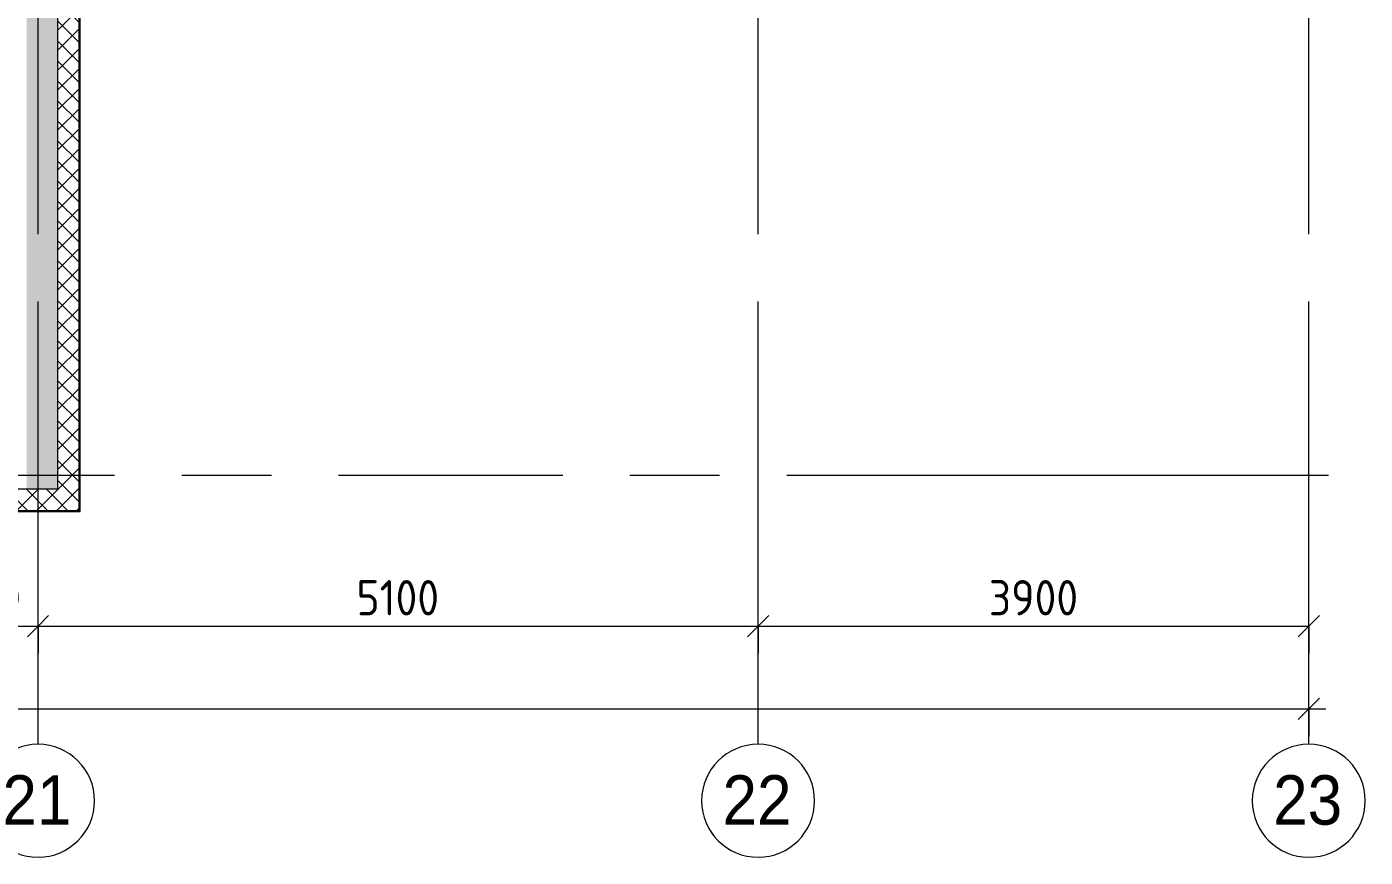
# Model space of a CAD drawing. Header units: millimetres. Extents: x 35092 to 251863, y -8553 to 29549.
# Drawn here: x 75480 to 84960, y -2706 to 3174 of the extents above; entities that cross this region are included whole.
import ezdxf

# ---------------------------------------------------------------- set-up
doc = ezdxf.new("R2010")
doc.units = ezdxf.units.MM
doc.linetypes.add('Осевая', pattern=[3175, 635, -476.25, 1587.5, -476.25])
for name, color, linetype, lineweight in [('A-ANNO-DIMS', 7, 'Continuous', 9), ('A-ANNO-DIMS-100', 7, 'Continuous', 9), ('A-WALL', 7, 'Continuous', 9), ('I-WALL', 7, 'Continuous', 9), ('Оси', 7, 'Continuous', 9), ('Оси-1', 7, 'Continuous', 20), ('Оси-2', 7, 'Осевая', 9)]:
    doc.layers.add(name, color=color, linetype=linetype, lineweight=lineweight)
doc.layers.add('A-WALL-FNSH-1', color=9, linetype='Continuous', lineweight=9, true_color=0x808080)
doc.styles.add('Arial', font='arial.ttf', dxfattribs={"width": 0.9, "height": 350})
doc.styles.add('ISOCPEUR', font='isocpeur.ttf', dxfattribs={"width": 0.9, "height": 250})
doc.dimstyles.new('ISO-2_5_0_9К_БОЛЬШОЙ', dxfattribs={"dimscale": 304.8, "dimtxt": 248.995294, "dimasz": 0.492126, "dimexe": 0.393701, "dimexo": 0.984252, "dimgap": 0, "dimtad": 1, "dimdec": 0, "dimrnd": 10, "dimzin": 0, "dimdsep": 46, "dimtxsty": 'ISOCPEUR', "dimblk1": 'OBLIQUE', "dimblk2": 'OBLIQUE', "dimsah": 1, "dimcen": 0.09, "dimdle": 0.393701, "dimazin": 0, "dimtfac": 1, "dimtdec": 4, "dimtix": 1, "dimtmove": 0, "dimatfit": 3, "dimfxl": 1, "dimtvp": 1, "dimtolj": 1, "dimtzin": 0, "dimarcsym": 2})
pattern_1 = [(45, (0, 0), (-70.71068, 70.71068), []), (135, (0, 0), (-70.71068, -70.71068), [])]

# ---------------------------------------------------------------- blocks, each defined once
blk = doc.blocks.new('Ось сетки - D8-29747960-План расстановки мебели и оборудования 2 этажа в осях 12-23')
at = {"layer": 'Оси-1'}
for start, end in [(360, 180), (180, 360)]:
    blk.add_arc((0, 0), 4, start, end, dxfattribs=at)
blk = doc.blocks.new('DIMBLOCK29-План расстановки мебели и оборудования 2 этажа в осях 12-23')
at = {"layer": 'A-ANNO-DIMS-100'}
for p, q in [((74860, -1264.4), (74860, -950.4)), ((75560, -1264.4), (75560, -950.4)), ((74860, -1070.4), (75560, -1070.4)), ((74860, -1070.4), (74860, -1264.4)), ((75560, -1070.4), (75560, -1264.4))]:
    blk.add_line(p, q, dxfattribs=at)
at = {"layer": 'A-ANNO-DIMS-100', "lineweight": 20}
for p, q in [((74860, -1070.4), (74935, -995.4)), ((75560, -1070.4), (75635, -995.4)), ((74860, -1070.4), (74785, -1145.4)), ((75560, -1070.4), (75485, -1145.4))]:
    blk.add_line(p, q, dxfattribs=at)
at = {"layer": 'A-ANNO-DIMS-100', "color": 0, "insert": (74973, -743.8), "char_height": 250, "width": 568.858, "attachment_point": 1, "line_spacing_factor": 1.149209, "style": 'ISOCPEUR'}
blk.add_mtext('700', dxfattribs=at)
blk = doc.blocks.new('_Oblique')
at = {"color": 0, "linetype": 'ByBlock', "lineweight": -2}
blk.add_line((-0.5, -0.5), (0.5, 0.5), dxfattribs=at)
blk = doc.blocks.new('DIMBLOCK30-План расстановки мебели и оборудования 2 этажа в осях 12-23')
at = {"layer": 'A-ANNO-DIMS-100'}
for p, q in [((75560, -1264.4), (75560, -950.4)), ((80660, -1264.4), (80660, -950.4)), ((75560, -1070.4), (80660, -1070.4)), ((75560, -1070.4), (75560, -1264.4)), ((80660, -1070.4), (80660, -1264.4))]:
    blk.add_line(p, q, dxfattribs=at)
at = {"layer": 'A-ANNO-DIMS-100', "lineweight": 20}
for p, q in [((75560, -1070.4), (75635, -995.4)), ((80660, -1070.4), (80735, -995.4)), ((75560, -1070.4), (75485, -1145.4)), ((80660, -1070.4), (80585, -1145.4))]:
    blk.add_line(p, q, dxfattribs=at)
at = {"layer": 'A-ANNO-DIMS-100', "color": 0, "insert": (77815.5, -743.8), "char_height": 250, "width": 706.764, "attachment_point": 1, "line_spacing_factor": 1.149209, "style": 'ISOCPEUR'}
blk.add_mtext('5100', dxfattribs=at)
blk = doc.blocks.new('DIMBLOCK31-План расстановки мебели и оборудования 2 этажа в осях 12-23')
at = {"layer": 'A-ANNO-DIMS-100'}
for p, q in [((80660, -1264.4), (80660, -950.4)), ((84560, -1264.4), (84560, -950.4)), ((80660, -1070.4), (84560, -1070.4)), ((80660, -1070.4), (80660, -1264.4)), ((84560, -1070.4), (84560, -1264.4))]:
    blk.add_line(p, q, dxfattribs=at)
at = {"layer": 'A-ANNO-DIMS-100', "lineweight": 20}
for p, q in [((80660, -1070.4), (80735, -995.4)), ((84560, -1070.4), (84635, -995.4)), ((80660, -1070.4), (80585, -1145.4)), ((84560, -1070.4), (84485, -1145.4))]:
    blk.add_line(p, q, dxfattribs=at)
at = {"layer": 'A-ANNO-DIMS-100', "color": 0, "insert": (82294, -743.8), "char_height": 250, "width": 758.478, "attachment_point": 1, "line_spacing_factor": 1.149209, "style": 'ISOCPEUR'}
blk.add_mtext('3900', dxfattribs=at)
blk = doc.blocks.new('DIMBLOCK32-План расстановки мебели и оборудования 2 этажа в осях 12-23')
at = {"layer": 'A-ANNO-DIMS-100'}
for p, q in [((38310, -1849), (38310, -1535.1)), ((84560, -1849), (84560, -1535.1)), ((38190, -1655.1), (84680, -1655.1)), ((38310, -1655.1), (38310, -1849)), ((84560, -1655.1), (84560, -1849))]:
    blk.add_line(p, q, dxfattribs=at)
at = {"layer": 'A-ANNO-DIMS-100', "lineweight": 20}
for p, q in [((38310, -1655.1), (38385, -1580.1)), ((84560, -1655.1), (84635, -1580.1)), ((38310, -1655.1), (38235, -1730.1)), ((84560, -1655.1), (84485, -1730.1))]:
    blk.add_line(p, q, dxfattribs=at)
at = {"layer": 'A-ANNO-DIMS-100', "color": 0, "insert": (61028, -1328.5), "char_height": 250, "width": 976.828, "attachment_point": 1, "line_spacing_factor": 1.149209, "style": 'ISOCPEUR'}
blk.add_mtext('46250', dxfattribs=at)

msp = doc.modelspace()

# ---------------------------------------------------------------- hatches: boundary and pattern name
at = {"layer": 'A-WALL'}
h = msp.add_hatch(dxfattribs=at)
h.set_pattern_fill('FP_21', color=256, style=0, pattern_type=2)
h.set_pattern_definition(pattern_1)
h.paths.add_polyline_path([(75850, -250), (75850, 3320), (75700, 3320), (75700, -250)])
h = msp.add_hatch(dxfattribs=at)
h.set_pattern_fill('FP_21', color=256, style=0, pattern_type=2)
h.set_pattern_definition(pattern_1)
h.paths.add_polyline_path([(75464.7, -250), (75700, -250), (75700, -100), (71560, -100), (71560, -250), (74735.4, -250)])
h.paths.add_polyline_path([(70660, -250), (70660, -100), (67060, -100), (67060, -250), (70360.2, -250)])
h.paths.add_polyline_path([(66160, -250), (66160, -100), (65160, -100), (65160, -250), (65984.9, -250)])
h.paths.add_polyline_path([(62060, -250), (62060, -100), (60910, -100), (60910, -250), (61609.7, -250)])
h.paths.add_polyline_path([(58060, -250), (58810, -250), (58810, -100), (58060, -100), (58060, -245.4)])
h.paths.add_polyline_path([(56910, -250), (57160, -250), (57160, -100), (56410, -100), (56410, -250), (56505.2, -250)])
h.paths.add_polyline_path([(52129.9, -250), (53310, -250), (53310, -100), (51910, -100), (51910, -250)])
h.paths.add_polyline_path([(48810, -250), (48810, -100), (47410, -100), (47410, -250), (48483.9, -250)])
h.paths.add_polyline_path([(43379.4, -250), (44036.3, -250), (44036.3, -100), (42660, -100), (42660, -250)])
h.paths.add_polyline_path([(44936.3, -250), (45310, -250), (45310, -100), (44936.3, -100), (44936.3, -245.4)])
h.paths.add_polyline_path([(38742.7, -250), (39560, -250), (39560, -100), (38742.7, -100), (38742.7, -178.1)])
at = {"layer": 'I-WALL'}
h = msp.add_hatch(dxfattribs=at)
h.set_pattern_fill('FP_17', color=256, style=0, pattern_type=2)
h.set_pattern_definition([(45, (0, 0), (-57.02463, 57.02463), []), (45, (57.025, 0), (-57.02463, 57.02463), [100.806, -20.161, 3.353, -16.808])])
h.paths.add_polyline_path([(75700, -100), (75700, 3550), (75480, 3550), (75480, -100)])
h.paths.add_polyline_path([(75700, 4050), (75700, 7900), (75480, 7900), (75480, 4050), (75662.2, 4050)])

# ---------------------------------------------------------------- linework, layer by layer
at = {"layer": 'A-WALL'}
for p, q in [((75700, -100), (75700, 3320)), ((75850, -250), (75850, 3320)), ((75853, -253), (75853, 3320)), ((75700, -100), (71560, -100)), ((71560, -250), (75850, -250)), ((71560, -253), (75853, -253))]:
    msp.add_line(p, q, dxfattribs=at)
at = {"layer": 'A-WALL-FNSH-1'}
for p, q in [((75858, -258), (75858, 3300)), ((71560, -258), (75858, -258))]:
    msp.add_line(p, q, dxfattribs=at)
at = {"layer": 'Оси'}
for p, q in [((75560, -1906.3), (75560, 593.7)), ((80660, -1906.3), (80660, 593.7)), ((84560, -1906.3), (84560, 593.7)), ((82200, 0), (84700, 0))]:
    msp.add_line(p, q, dxfattribs=at)
at = {"layer": 'Оси-2'}
for p, q in [((75560, 593.7), (75560, 25078.1)), ((80660, 593.7), (80660, 24890.1)), ((84560, 593.7), (84560, 19415.1)), ((38477.2, 0), (82200, 0))]:
    msp.add_line(p, q, dxfattribs=at)

# ---------------------------------------------------------------- block references
at = {"layer": 'Оси-1', "xscale": 99.99999999999993, "yscale": 99.99999999999993, "zscale": 99.99999999999993}
for p in [(75560, -2306.3), (80660, -2306.3), (84560, -2306.3)]:
    msp.add_blockref('Ось сетки - D8-29747960-План расстановки мебели и оборудования 2 этажа в осях 12-23', p, dxfattribs=at)

# ---------------------------------------------------------------- texts
at = {"layer": 'Оси', "char_height": 350, "width": 606.076, "attachment_point": 1, "style": 'Arial'}
for s, insert in [('21', (75307.4, -2125.6)), ('22', (80407.4, -2125.6)), ('23', (84307.4, -2125.6))]:
    msp.add_mtext(s, dxfattribs=dict(at, insert=insert))

# ---------------------------------------------------------------- dimensions: what is measured, and where the dimension line sits
at = {"layer": 'A-ANNO-DIMS'}
for base, p1, p2, override, picture, middle in [((75560, -1070.4), (74860, -964.4), (75560, -964.4), {"dimpost": '<>', "dimfxl": 700}, 'DIMBLOCK29-План расстановки мебели и оборудования 2 этажа в осях 12-23', (75210, -945.4)), ((80660, -1070.4), (75560, -964.4), (80660, -964.4), {"dimpost": '<>', "dimfxl": 5100}, 'DIMBLOCK30-План расстановки мебели и оборудования 2 этажа в осях 12-23', (78110, -945.4)), ((84560, -1070.4), (80660, -964.4), (84560, -964.4), {"dimpost": '<>', "dimfxl": 3900}, 'DIMBLOCK31-План расстановки мебели и оборудования 2 этажа в осях 12-23', (82610, -945.4)), ((84560, -1655.1), (38310, -1549), (84560, -1549), {"dimpost": '<>', "dimfxl": 46250}, 'DIMBLOCK32-План расстановки мебели и оборудования 2 этажа в осях 12-23', (61435, -1530.1))]:
    dim = msp.add_linear_dim(base=base, p1=p1, p2=p2, dimstyle='ISO-2_5_0_9К_БОЛЬШОЙ', override=override, dxfattribs=at)
    dim.commit()
    dim.dimension.update_dxf_attribs({"geometry": picture, "text_midpoint": middle})

doc.saveas('drawing.dxf')
